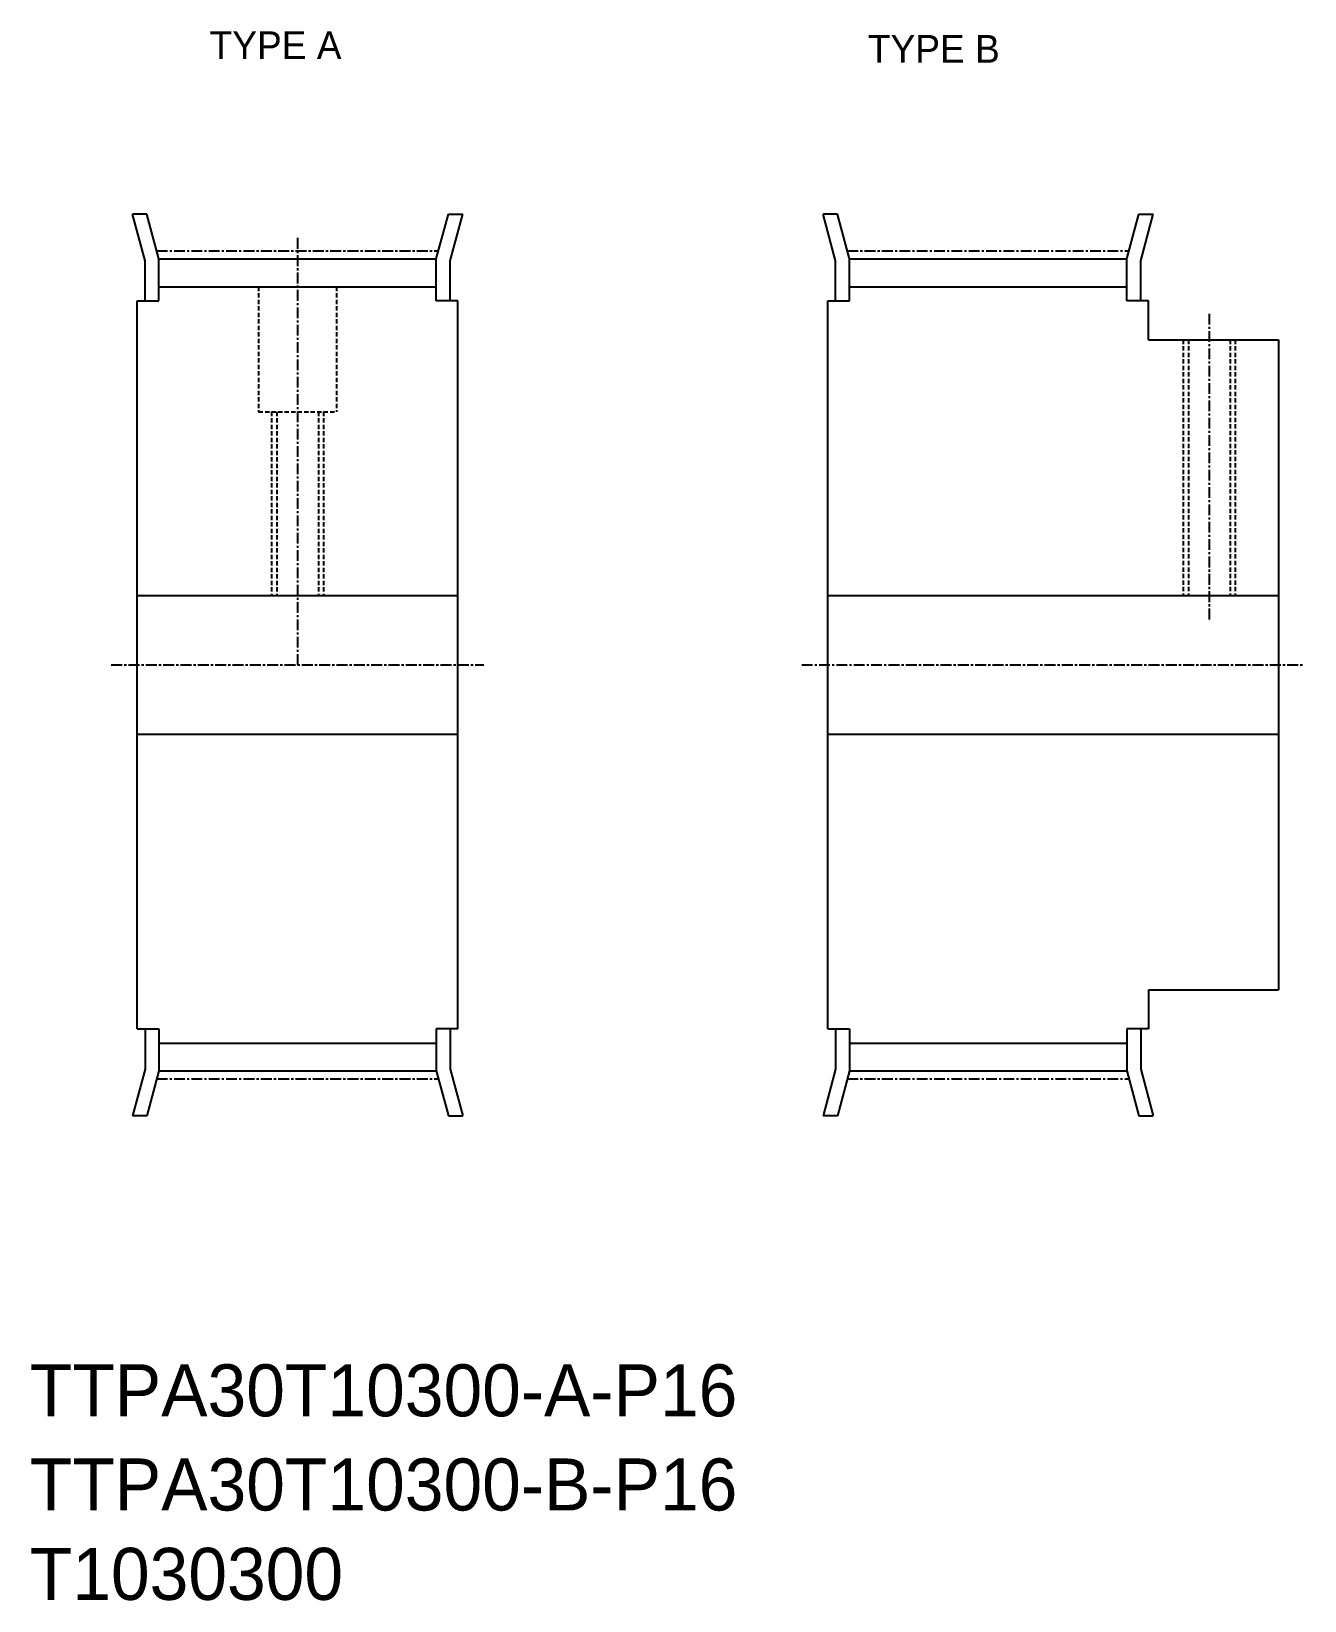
# Model space of a CAD drawing. Extents: x -286 to -139, y -61 to 120.
import ezdxf

# ---------------------------------------------------------------- set-up
doc = ezdxf.new("R2010")
doc.units = 0
doc.linetypes.add('CENTER', pattern=[2, 1.25, -0.25, 0.25, -0.25])
doc.linetypes.add('DASHED', pattern=[0.75, 0.5, -0.25])
doc.layers.get('0').update_dxf_attribs({"linetype": 'CONTINUOUS'})
doc.layers.add('CENTER', color=1, linetype='CENTER')

msp = doc.modelspace()

# ---------------------------------------------------------------- linework, layer by layer
at = {"color": 7, "linetype": 'CONTINUOUS'}
for p, q in [((-272.48, 99.04), (-274.14, 99.04)), ((-272.7, 93.65), (-274.14, 99.04)), ((-271.1, 93.86), (-272.48, 99.04)), ((-239.1, 93.86), (-237.71, 99.04)), ((-237.71, 99.04), (-236.05, 99.04)), ((-237.5, 93.65), (-236.05, 99.04)), ((-193.04, 93.65), (-194.48, 99.04)), ((-192.83, 99.04), (-194.48, 99.04)), ((-191.44, 93.86), (-192.83, 99.04)), ((-159.44, 93.86), (-158.05, 99.04)), ((-158.05, 99.04), (-156.4, 99.04)), ((-157.84, 93.65), (-156.4, 99.04)), ((-272.7, 89.04), (-272.7, 93.65)), ((-271.1, 89.04), (-271.1, 93.86)), ((-271.1, 93.86), (-239.1, 93.86)), ((-239.1, 89.04), (-239.1, 93.86)), ((-237.5, 89.04), (-237.5, 93.65)), ((-193.04, 89.04), (-193.04, 93.65)), ((-191.44, 89.04), (-191.44, 93.86)), ((-191.44, 93.86), (-159.44, 93.86)), ((-159.44, 89.04), (-159.44, 93.86)), ((-157.84, 89.04), (-157.84, 93.65)), ((-271.1, 90.66), (-239.1, 90.66)), ((-191.44, 90.66), (-159.44, 90.66)), ((-273.6, 5.04), (-273.6, 89.04)), ((-273.6, 89.04), (-271.1, 89.04)), ((-236.6, 89.04), (-239.1, 89.04)), ((-236.6, 5.04), (-236.6, 89.04)), ((-193.94, 5.04), (-193.94, 89.04)), ((-193.94, 89.04), (-191.44, 89.04)), ((-156.94, 89.04), (-159.44, 89.04)), ((-156.94, 84.54), (-156.94, 89.04)), ((-156.94, 84.54), (-141.94, 84.54)), ((-141.94, 84.54), (-141.94, 9.54)), ((-273.6, 55.04), (-236.6, 55.04)), ((-193.94, 55.04), (-141.94, 55.04)), ((-273.6, 39.04), (-236.6, 39.04)), ((-193.94, 39.04), (-141.94, 39.04)), ((-156.94, 9.54), (-141.94, 9.54)), ((-156.94, 9.54), (-156.94, 5.04)), ((-273.6, 5.04), (-271.1, 5.04)), ((-272.7, 5.04), (-272.7, 0.42)), ((-271.1, 5.04), (-271.1, 0.21)), ((-239.1, 5.04), (-239.1, 0.21)), ((-236.6, 5.04), (-239.1, 5.04)), ((-237.5, 5.04), (-237.5, 0.42)), ((-193.94, 5.04), (-191.44, 5.04)), ((-193.04, 5.04), (-193.04, 0.42)), ((-191.44, 5.04), (-191.44, 0.21)), ((-156.94, 5.04), (-159.44, 5.04)), ((-159.44, 5.04), (-159.44, 0.21)), ((-157.84, 5.04), (-157.84, 0.42)), ((-271.1, 3.41), (-239.1, 3.41)), ((-191.44, 3.41), (-159.44, 3.41)), ((-272.7, 0.42), (-274.14, -4.96)), ((-271.1, 0.21), (-272.48, -4.96)), ((-271.1, 0.21), (-239.1, 0.21)), ((-239.1, 0.21), (-237.71, -4.96)), ((-237.5, 0.42), (-236.05, -4.96)), ((-193.04, 0.42), (-194.48, -4.96)), ((-191.44, 0.21), (-192.83, -4.96)), ((-191.44, 0.21), (-159.44, 0.21)), ((-159.44, 0.21), (-158.05, -4.96)), ((-157.84, 0.42), (-156.4, -4.96)), ((-272.48, -4.96), (-274.14, -4.96)), ((-237.71, -4.96), (-236.05, -4.96)), ((-192.83, -4.96), (-194.48, -4.96)), ((-158.05, -4.96), (-156.4, -4.96))]:
    msp.add_line(p, q, dxfattribs=at)
at = {"color": 3, "linetype": 'DASHED'}
for p, q in [((-259.6, 90.66), (-259.6, 76.24)), ((-250.6, 90.66), (-250.6, 76.24)), ((-152.94, 84.54), (-152.94, 55.04)), ((-152.34, 84.54), (-152.34, 55.04)), ((-147.54, 84.54), (-147.54, 55.04)), ((-146.94, 84.54), (-146.94, 55.04)), ((-259.6, 76.24), (-250.6, 76.24)), ((-258.1, 76.24), (-258.1, 55.04)), ((-257.5, 76.24), (-257.5, 55.04)), ((-252.7, 76.24), (-252.7, 55.04)), ((-252.1, 76.24), (-252.1, 55.04))]:
    msp.add_line(p, q, dxfattribs=at)
at = {"layer": 'CENTER', "color": 1, "linetype": 'CENTER'}
for p, q in [((-255.1, 96.28), (-255.1, 47.04)), ((-271.34, 94.78), (-238.85, 94.78)), ((-191.69, 94.78), (-159.19, 94.78)), ((-149.94, 87.54), (-149.94, 52.04)), ((-276.6, 47.04), (-233.6, 47.04)), ((-196.94, 47.04), (-138.94, 47.04)), ((-271.34, -0.71), (-238.85, -0.71)), ((-191.69, -0.71), (-159.19, -0.71))]:
    msp.add_line(p, q, dxfattribs=at)

# ---------------------------------------------------------------- texts
at = {"color": 7, "linetype": 'CONTINUOUS'}
for s, height, p in [('TYPE A', 3.2, (-265.25, 116.91)), ('TYPE B', 3.2, (-189.32, 116.49)), ('TTPA30T10300-A-P16', 6, (-285.99, -39.64)), ('TTPA30T10300-B-P16', 6, (-285.99, -50.5)), ('T1030300', 6, (-285.99, -60.81))]:
    msp.add_text(s, height=height, dxfattribs=at).set_placement(p)

doc.saveas('drawing.dxf')
